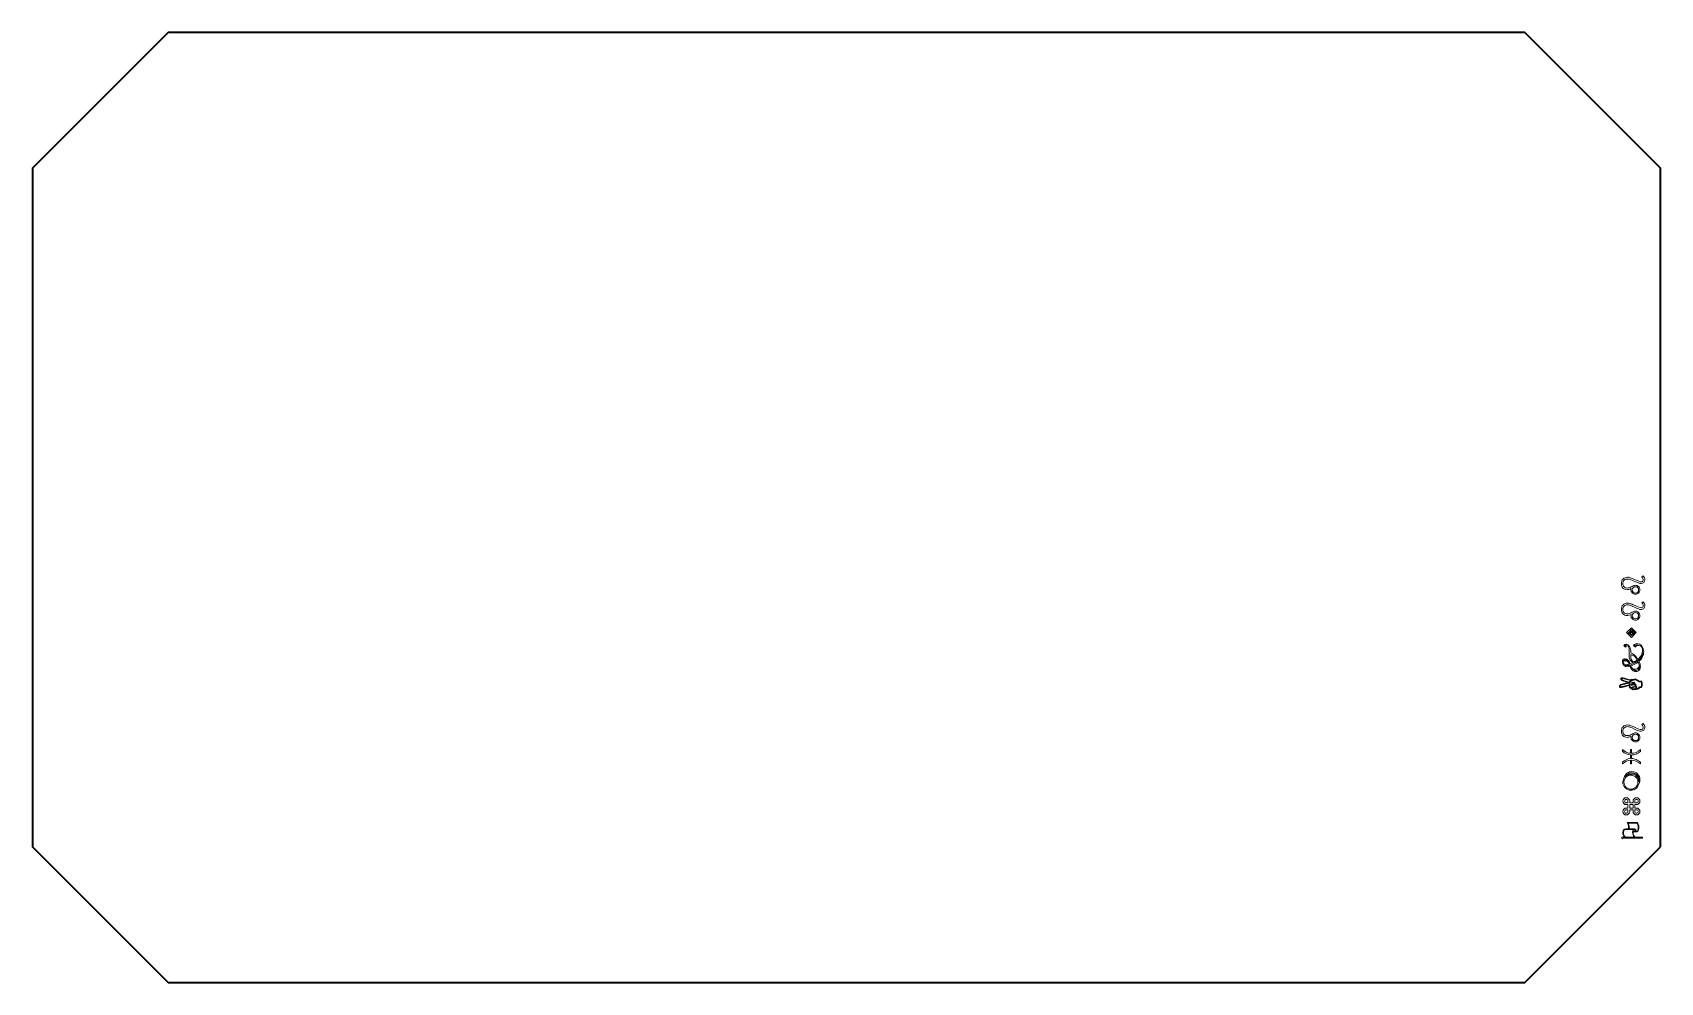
# Model space of a CAD drawing. Extents: x 6 to 143, y -103 to -23.
import ezdxf

# ---------------------------------------------------------------- set-up
doc = ezdxf.new("R2010")
doc.units = 0
doc.header["$MEASUREMENT"] = 0
doc.layers.add('Cipher2', color=7, linetype='Continuous', lineweight=0)
doc.layers.add('EdgeTop', color=7, linetype='Continuous', lineweight=0)

msp = doc.modelspace()

# ---------------------------------------------------------------- linework, layer by layer
at = {"layer": 'Cipher2', "color": 250, "lineweight": 18, "true_color": 0x231f20}
for points in [[(140.14, -73.44), (140.41, -73.13), (140.7, -73.4), (140.42, -73.65), (140.19, -73.44), (140.41, -73.26), (140.58, -73.39), (140.45, -73.54), (140.32, -73.45), (140.42, -73.37), (140.5, -73.42)], [(139.82, -74.53), (139.95, -74.43), (140.03, -74.43)], [(139.89, -76.17), (140.24, -76.17), (140.7, -75.95), (141.08, -75.67), (141.24, -75.48), (141.37, -75.21), (141.39, -75.06)], [(140.68, -74.53), (140.74, -74.46), (140.81, -74.41), (140.96, -74.41)], [(139.75, -75.74), (139.86, -75.68), (139.98, -75.68), (140.07, -75.76)], [(140.52, -76.48), (140.7, -76.58), (140.82, -76.58), (140.94, -76.53), (141.06, -76.42), (141.11, -76.22)], [(139.9, -85.52), (140.1, -85.32), (140.25, -85.24), (140.41, -85.21), (140.5, -85.21), (140.61, -85.23), (140.7, -85.25), (140.83, -85.34), (140.93, -85.44), (141, -85.57), (141.03, -85.71), (141.06, -85.94), (141.02, -85.94), (141, -85.73), (140.92, -85.58), (140.8, -85.44), (140.62, -85.33), (140.44, -85.31), (140.33, -85.31), (140.09, -85.4)]]:
    msp.add_lwpolyline(points, dxfattribs=at)
for points, knots in [([(141.39, -68.62), (141.49, -68.73), (141.54, -68.84), (141.54, -68.95), (141.54, -69.04), (141.51, -69.11), (141.45, -69.17), (141.39, -69.23), (141.32, -69.26), (141.23, -69.26), (141.12, -69.26), (140.93, -69.2), (140.67, -69.08), (140.67, -69.08), (140.47, -68.99), (140.47, -68.99), (140.31, -68.91), (140.19, -68.88), (140.09, -68.88), (139.97, -68.88), (139.87, -68.91), (139.8, -68.98), (139.72, -69.06), (139.69, -69.15), (139.69, -69.27), (139.69, -69.38), (139.72, -69.47), (139.79, -69.53), (139.85, -69.6), (139.94, -69.64), (140.05, -69.64), (140.15, -69.64), (140.26, -69.6), (140.39, -69.54), (140.39, -69.54), (140.47, -69.5), (140.47, -69.5), (140.6, -69.44), (140.7, -69.41), (140.76, -69.41), (140.86, -69.41), (140.95, -69.45), (141.02, -69.52), (141.1, -69.6), (141.13, -69.68), (141.13, -69.79), (141.13, -69.89), (141.1, -69.98), (141.02, -70.06), (140.95, -70.13), (140.86, -70.17), (140.75, -70.17), (140.65, -70.17), (140.56, -70.13), (140.49, -70.06), (140.41, -69.98), (140.37, -69.9), (140.37, -69.8), (140.37, -69.76), (140.38, -69.72), (140.4, -69.68), (140.26, -69.75), (140.14, -69.78), (140.04, -69.78), (139.9, -69.78), (139.79, -69.73), (139.7, -69.64), (139.61, -69.54), (139.57, -69.42), (139.57, -69.27), (139.57, -69.11), (139.61, -68.98), (139.71, -68.88), (139.8, -68.78), (139.93, -68.73), (140.09, -68.73), (140.16, -68.73), (140.23, -68.74), (140.29, -68.76), (140.35, -68.77), (140.44, -68.81), (140.57, -68.87), (140.57, -68.87), (140.72, -68.94), (140.72, -68.94), (140.97, -69.06), (141.14, -69.12), (141.22, -69.12), (141.27, -69.12), (141.32, -69.1), (141.36, -69.07), (141.39, -69.04), (141.41, -68.99), (141.41, -68.94), (141.41, -68.87), (141.37, -68.79), (141.29, -68.71), (141.29, -68.71), (141.39, -68.62), (141.39, -68.62)], [0, 0, 0, 0, 1, 1, 1, 2, 2, 2, 3, 3, 3, 4, 4, 4, 5, 5, 5, 6, 6, 6, 7, 7, 7, 8, 8, 8, 9, 9, 9, 10, 10, 10, 11, 11, 11, 12, 12, 12, 13, 13, 13, 14, 14, 14, 15, 15, 15, 16, 16, 16, 17, 17, 17, 18, 18, 18, 19, 19, 19, 20, 20, 20, 21, 21, 21, 22, 22, 22, 23, 23, 23, 24, 24, 24, 25, 25, 25, 26, 26, 26, 27, 27, 27, 28, 28, 28, 29, 29, 29, 30, 30, 30, 31, 31, 31, 32, 32, 32, 33, 33, 33, 33]), ([(140.75, -70.06), (140.83, -70.06), (140.89, -70.03), (140.95, -69.98), (141, -69.93), (141.02, -69.87), (141.02, -69.79), (141.02, -69.72), (141, -69.66), (140.95, -69.61), (140.89, -69.55), (140.83, -69.53), (140.75, -69.53), (140.68, -69.53), (140.61, -69.55), (140.56, -69.61), (140.51, -69.66), (140.48, -69.72), (140.48, -69.79), (140.48, -69.87), (140.51, -69.93), (140.56, -69.98), (140.61, -70.03), (140.68, -70.06), (140.75, -70.06)], [0, 0, 0, 0, 1, 1, 1, 2, 2, 2, 3, 3, 3, 4, 4, 4, 5, 5, 5, 6, 6, 6, 7, 7, 7, 8, 8, 8, 8]), ([(141.39, -70.8), (141.49, -70.92), (141.54, -71.02), (141.54, -71.13), (141.54, -71.22), (141.51, -71.29), (141.45, -71.35), (141.39, -71.42), (141.32, -71.45), (141.23, -71.45), (141.12, -71.45), (140.93, -71.38), (140.67, -71.26), (140.67, -71.26), (140.47, -71.17), (140.47, -71.17), (140.31, -71.1), (140.19, -71.06), (140.09, -71.06), (139.97, -71.06), (139.87, -71.1), (139.8, -71.17), (139.72, -71.24), (139.69, -71.33), (139.69, -71.45), (139.69, -71.56), (139.72, -71.65), (139.79, -71.72), (139.85, -71.78), (139.94, -71.82), (140.05, -71.82), (140.15, -71.82), (140.26, -71.79), (140.39, -71.72), (140.39, -71.72), (140.47, -71.68), (140.47, -71.68), (140.6, -71.62), (140.7, -71.59), (140.76, -71.59), (140.86, -71.59), (140.95, -71.63), (141.02, -71.7), (141.1, -71.78), (141.13, -71.87), (141.13, -71.97), (141.13, -72.07), (141.1, -72.16), (141.02, -72.24), (140.95, -72.31), (140.86, -72.35), (140.75, -72.35), (140.65, -72.35), (140.56, -72.31), (140.49, -72.24), (140.41, -72.17), (140.37, -72.08), (140.37, -71.98), (140.37, -71.94), (140.38, -71.9), (140.4, -71.86), (140.26, -71.93), (140.14, -71.96), (140.04, -71.96), (139.9, -71.96), (139.79, -71.91), (139.7, -71.82), (139.61, -71.72), (139.57, -71.6), (139.57, -71.45), (139.57, -71.29), (139.61, -71.16), (139.71, -71.06), (139.8, -70.96), (139.93, -70.92), (140.09, -70.92), (140.16, -70.92), (140.23, -70.92), (140.29, -70.94), (140.35, -70.96), (140.44, -70.99), (140.57, -71.05), (140.57, -71.05), (140.72, -71.12), (140.72, -71.12), (140.97, -71.24), (141.14, -71.3), (141.22, -71.3), (141.27, -71.3), (141.32, -71.29), (141.36, -71.25), (141.39, -71.22), (141.41, -71.18), (141.41, -71.12), (141.41, -71.05), (141.37, -70.98), (141.29, -70.89), (141.29, -70.89), (141.39, -70.8), (141.39, -70.8)], [0, 0, 0, 0, 1, 1, 1, 2, 2, 2, 3, 3, 3, 4, 4, 4, 5, 5, 5, 6, 6, 6, 7, 7, 7, 8, 8, 8, 9, 9, 9, 10, 10, 10, 11, 11, 11, 12, 12, 12, 13, 13, 13, 14, 14, 14, 15, 15, 15, 16, 16, 16, 17, 17, 17, 18, 18, 18, 19, 19, 19, 20, 20, 20, 21, 21, 21, 22, 22, 22, 23, 23, 23, 24, 24, 24, 25, 25, 25, 26, 26, 26, 27, 27, 27, 28, 28, 28, 29, 29, 29, 30, 30, 30, 31, 31, 31, 32, 32, 32, 33, 33, 33, 33]), ([(140.75, -72.24), (140.83, -72.24), (140.89, -72.21), (140.95, -72.16), (141, -72.11), (141.02, -72.05), (141.02, -71.97), (141.02, -71.9), (141, -71.84), (140.95, -71.79), (140.89, -71.74), (140.83, -71.71), (140.75, -71.71), (140.68, -71.71), (140.61, -71.74), (140.56, -71.79), (140.51, -71.84), (140.48, -71.9), (140.48, -71.98), (140.48, -72.05), (140.51, -72.11), (140.56, -72.16), (140.61, -72.21), (140.68, -72.24), (140.75, -72.24)], [0, 0, 0, 0, 1, 1, 1, 2, 2, 2, 3, 3, 3, 4, 4, 4, 5, 5, 5, 6, 6, 6, 7, 7, 7, 8, 8, 8, 8]), ([(140.41, -73.8), (140.41, -73.8), (140, -73.39), (140, -73.39), (140, -73.39), (140.41, -72.99), (140.41, -72.99), (140.41, -72.99), (140.82, -73.39), (140.82, -73.39), (140.82, -73.39), (140.41, -73.8), (140.41, -73.8)], [0, 0, 0, 0, 1, 1, 1, 2, 2, 2, 3, 3, 3, 4, 4, 4, 4]), ([(141.06, -75.81), (141.13, -75.95), (141.17, -76.1), (141.17, -76.26), (141.17, -76.38), (141.13, -76.48), (141.06, -76.56), (140.99, -76.64), (140.9, -76.68), (140.79, -76.68), (140.68, -76.68), (140.59, -76.65), (140.51, -76.57), (140.43, -76.5), (140.35, -76.38), (140.28, -76.22), (140.2, -76.25), (140.13, -76.27), (140.06, -76.27), (139.95, -76.27), (139.86, -76.23), (139.78, -76.14), (139.69, -76.05), (139.65, -75.96), (139.65, -75.85), (139.65, -75.77), (139.67, -75.71), (139.72, -75.67), (139.76, -75.62), (139.82, -75.6), (139.89, -75.6), (140.07, -75.6), (140.2, -75.74), (140.29, -76.02), (140.35, -76), (140.44, -75.97), (140.55, -75.91), (140.42, -75.84), (140.34, -75.76), (140.29, -75.67), (140.24, -75.58), (140.22, -75.45), (140.22, -75.28), (140.22, -75.28), (140.22, -74.97), (140.22, -74.97), (140.22, -74.78), (140.21, -74.65), (140.18, -74.59), (140.16, -74.54), (140.12, -74.51), (140.04, -74.51), (139.98, -74.51), (139.93, -74.54), (139.9, -74.61), (139.9, -74.61), (139.76, -74.47), (139.76, -74.47), (139.82, -74.41), (139.88, -74.38), (139.96, -74.38), (140.07, -74.38), (140.16, -74.44), (140.24, -74.57), (140.32, -74.7), (140.36, -74.85), (140.36, -75.03), (140.36, -75.03), (140.36, -75.1), (140.36, -75.1), (140.6, -75.2), (140.8, -75.38), (140.96, -75.65), (141.08, -75.54), (141.18, -75.41), (141.25, -75.28), (141.32, -75.14), (141.35, -75.01), (141.35, -74.87), (141.35, -74.75), (141.32, -74.66), (141.25, -74.58), (141.18, -74.51), (141.08, -74.47), (140.97, -74.47), (140.87, -74.47), (140.79, -74.52), (140.75, -74.63), (140.75, -74.63), (140.6, -74.47), (140.6, -74.47), (140.65, -74.37), (140.73, -74.32), (140.86, -74.32), (141.02, -74.32), (141.16, -74.39), (141.28, -74.52), (141.39, -74.66), (141.45, -74.82), (141.45, -75.02), (141.45, -75.16), (141.41, -75.3), (141.34, -75.44), (141.28, -75.57), (141.18, -75.7), (141.06, -75.81)], [0, 0, 0, 0, 1, 1, 1, 2, 2, 2, 3, 3, 3, 4, 4, 4, 5, 5, 5, 6, 6, 6, 7, 7, 7, 8, 8, 8, 9, 9, 9, 10, 10, 10, 11, 11, 11, 12, 12, 12, 13, 13, 13, 14, 14, 14, 15, 15, 15, 16, 16, 16, 17, 17, 17, 18, 18, 18, 19, 19, 19, 20, 20, 20, 21, 21, 21, 22, 22, 22, 23, 23, 23, 24, 24, 24, 25, 25, 25, 26, 26, 26, 27, 27, 27, 28, 28, 28, 29, 29, 29, 30, 30, 30, 31, 31, 31, 32, 32, 32, 33, 33, 33, 34, 34, 34, 35, 35, 35, 35]), ([(140.36, -75.25), (140.36, -75.25), (140.36, -75.36), (140.36, -75.36), (140.36, -75.61), (140.45, -75.78), (140.61, -75.88), (140.72, -75.82), (140.82, -75.76), (140.91, -75.69), (140.8, -75.47), (140.61, -75.33), (140.36, -75.25)], [0, 0, 0, 0, 1, 1, 1, 2, 2, 2, 3, 3, 3, 4, 4, 4, 4]), ([(140.24, -76.04), (140.16, -75.85), (140.04, -75.76), (139.89, -75.76), (139.83, -75.76), (139.79, -75.77), (139.76, -75.79), (139.73, -75.82), (139.72, -75.85), (139.72, -75.9), (139.72, -75.96), (139.74, -76), (139.79, -76.04), (139.83, -76.08), (139.89, -76.1), (139.96, -76.1), (140.03, -76.1), (140.12, -76.08), (140.24, -76.04)], [0, 0, 0, 0, 1, 1, 1, 2, 2, 2, 3, 3, 3, 4, 4, 4, 5, 5, 5, 6, 6, 6, 6]), ([(140.99, -75.86), (140.83, -75.99), (140.61, -76.11), (140.34, -76.2), (140.42, -76.39), (140.55, -76.48), (140.72, -76.48), (140.82, -76.48), (140.9, -76.45), (140.96, -76.38), (141.03, -76.32), (141.06, -76.24), (141.06, -76.14), (141.06, -76.06), (141.04, -75.97), (140.99, -75.86)], [0, 0, 0, 0, 1, 1, 1, 2, 2, 2, 3, 3, 3, 4, 4, 4, 5, 5, 5, 5]), ([(141.39, -81.06), (141.49, -81.17), (141.54, -81.28), (141.54, -81.38), (141.54, -81.47), (141.51, -81.55), (141.45, -81.61), (141.39, -81.67), (141.32, -81.7), (141.23, -81.7), (141.12, -81.7), (140.93, -81.64), (140.67, -81.52), (140.67, -81.52), (140.47, -81.42), (140.47, -81.42), (140.31, -81.35), (140.19, -81.31), (140.09, -81.31), (139.97, -81.31), (139.87, -81.35), (139.8, -81.42), (139.72, -81.49), (139.69, -81.59), (139.69, -81.7), (139.69, -81.81), (139.72, -81.9), (139.79, -81.97), (139.85, -82.04), (139.94, -82.07), (140.05, -82.07), (140.15, -82.07), (140.26, -82.04), (140.39, -81.98), (140.39, -81.98), (140.47, -81.94), (140.47, -81.94), (140.6, -81.88), (140.7, -81.84), (140.76, -81.84), (140.86, -81.84), (140.95, -81.88), (141.02, -81.96), (141.1, -82.03), (141.13, -82.12), (141.13, -82.22), (141.13, -82.33), (141.1, -82.42), (141.02, -82.49), (140.95, -82.57), (140.86, -82.6), (140.75, -82.6), (140.65, -82.6), (140.56, -82.57), (140.49, -82.49), (140.41, -82.42), (140.37, -82.33), (140.37, -82.23), (140.37, -82.2), (140.38, -82.16), (140.4, -82.11), (140.26, -82.18), (140.14, -82.22), (140.04, -82.22), (139.9, -82.22), (139.79, -82.17), (139.7, -82.07), (139.61, -81.97), (139.57, -81.85), (139.57, -81.7), (139.57, -81.54), (139.61, -81.41), (139.71, -81.32), (139.8, -81.22), (139.93, -81.17), (140.09, -81.17), (140.16, -81.17), (140.23, -81.18), (140.29, -81.19), (140.35, -81.21), (140.44, -81.25), (140.57, -81.31), (140.57, -81.31), (140.72, -81.38), (140.72, -81.38), (140.97, -81.5), (141.14, -81.56), (141.22, -81.56), (141.27, -81.56), (141.32, -81.54), (141.36, -81.51), (141.39, -81.47), (141.41, -81.43), (141.41, -81.38), (141.41, -81.31), (141.37, -81.23), (141.29, -81.14), (141.29, -81.14), (141.39, -81.06), (141.39, -81.06)], [0, 0, 0, 0, 1, 1, 1, 2, 2, 2, 3, 3, 3, 4, 4, 4, 5, 5, 5, 6, 6, 6, 7, 7, 7, 8, 8, 8, 9, 9, 9, 10, 10, 10, 11, 11, 11, 12, 12, 12, 13, 13, 13, 14, 14, 14, 15, 15, 15, 16, 16, 16, 17, 17, 17, 18, 18, 18, 19, 19, 19, 20, 20, 20, 21, 21, 21, 22, 22, 22, 23, 23, 23, 24, 24, 24, 25, 25, 25, 26, 26, 26, 27, 27, 27, 28, 28, 28, 29, 29, 29, 30, 30, 30, 31, 31, 31, 32, 32, 32, 33, 33, 33, 33]), ([(140.75, -82.49), (140.83, -82.49), (140.89, -82.47), (140.95, -82.42), (141, -82.37), (141.02, -82.3), (141.02, -82.23), (141.02, -82.16), (141, -82.09), (140.95, -82.04), (140.89, -81.99), (140.83, -81.96), (140.75, -81.96), (140.68, -81.96), (140.61, -81.99), (140.56, -82.04), (140.51, -82.09), (140.48, -82.16), (140.48, -82.23), (140.48, -82.3), (140.51, -82.37), (140.56, -82.42), (140.61, -82.47), (140.68, -82.49), (140.75, -82.49)], [0, 0, 0, 0, 1, 1, 1, 2, 2, 2, 3, 3, 3, 4, 4, 4, 5, 5, 5, 6, 6, 6, 7, 7, 7, 8, 8, 8, 8]), ([(140.43, -84), (140.55, -84), (140.68, -84.03), (140.81, -84.08), (140.94, -84.14), (141.06, -84.21), (141.17, -84.31), (141.17, -84.31), (141.17, -84.46), (141.17, -84.46), (140.95, -84.25), (140.7, -84.14), (140.43, -84.14), (140.43, -84.14), (140.43, -84.45), (140.43, -84.45), (140.43, -84.45), (140.33, -84.45), (140.33, -84.45), (140.33, -84.45), (140.33, -84.14), (140.33, -84.14), (140.09, -84.16), (139.87, -84.26), (139.65, -84.46), (139.65, -84.46), (139.65, -84.31), (139.65, -84.31), (139.85, -84.13), (140.07, -84.03), (140.33, -84), (140.33, -84), (140.33, -83.7), (140.33, -83.7), (140.07, -83.68), (139.85, -83.57), (139.65, -83.39), (139.65, -83.39), (139.65, -83.24), (139.65, -83.24), (139.87, -83.44), (140.09, -83.55), (140.33, -83.56), (140.33, -83.56), (140.33, -83.25), (140.33, -83.25), (140.33, -83.25), (140.43, -83.25), (140.43, -83.25), (140.43, -83.25), (140.43, -83.56), (140.43, -83.56), (140.7, -83.56), (140.95, -83.45), (141.17, -83.24), (141.17, -83.24), (141.17, -83.4), (141.17, -83.4), (141.06, -83.49), (140.94, -83.56), (140.81, -83.62), (140.68, -83.67), (140.55, -83.7), (140.43, -83.7), (140.43, -83.7), (140.43, -84), (140.43, -84)], [0, 0, 0, 0, 1, 1, 1, 2, 2, 2, 3, 3, 3, 4, 4, 4, 5, 5, 5, 6, 6, 6, 7, 7, 7, 8, 8, 8, 9, 9, 9, 10, 10, 10, 11, 11, 11, 12, 12, 12, 13, 13, 13, 14, 14, 14, 15, 15, 15, 16, 16, 16, 17, 17, 17, 18, 18, 18, 19, 19, 19, 20, 20, 20, 21, 21, 21, 22, 22, 22, 22]), ([(139.74, -85.73), (139.74, -85.73), (139.83, -85.52), (139.83, -85.52), (139.88, -85.39), (139.96, -85.29), (140.08, -85.21), (140.19, -85.14), (140.32, -85.1), (140.45, -85.1), (140.64, -85.1), (140.8, -85.17), (140.93, -85.3), (141.07, -85.43), (141.13, -85.59), (141.13, -85.78), (141.13, -85.87), (141.12, -85.95), (141.08, -86.04), (141.08, -86.04), (140.99, -86.25), (140.99, -86.25), (140.94, -86.37), (140.86, -86.48), (140.75, -86.55), (140.63, -86.63), (140.51, -86.67), (140.37, -86.67), (140.18, -86.67), (140.02, -86.6), (139.89, -86.47), (139.75, -86.34), (139.69, -86.18), (139.69, -85.99), (139.69, -85.91), (139.71, -85.82), (139.74, -85.73)], [0, 0, 0, 0, 1, 1, 1, 2, 2, 2, 3, 3, 3, 4, 4, 4, 5, 5, 5, 6, 6, 6, 7, 7, 7, 8, 8, 8, 9, 9, 9, 10, 10, 10, 11, 11, 11, 12, 12, 12, 12]), ([(140.38, -86.58), (140.53, -86.58), (140.67, -86.52), (140.78, -86.4), (140.9, -86.29), (140.96, -86.15), (140.96, -85.99), (140.96, -85.83), (140.9, -85.69), (140.78, -85.57), (140.67, -85.46), (140.53, -85.4), (140.37, -85.4), (140.2, -85.4), (140.07, -85.46), (139.95, -85.57), (139.84, -85.69), (139.78, -85.83), (139.78, -85.99), (139.78, -86.15), (139.84, -86.29), (139.95, -86.41), (140.07, -86.52), (140.21, -86.58), (140.38, -86.58)], [0, 0, 0, 0, 1, 1, 1, 2, 2, 2, 3, 3, 3, 4, 4, 4, 5, 5, 5, 6, 6, 6, 7, 7, 7, 8, 8, 8, 8]), ([(140.55, -87.74), (140.55, -87.74), (140.55, -87.59), (140.55, -87.59), (140.55, -87.51), (140.58, -87.45), (140.64, -87.39), (140.7, -87.33), (140.76, -87.3), (140.84, -87.3), (140.92, -87.3), (140.99, -87.33), (141.05, -87.39), (141.1, -87.45), (141.13, -87.51), (141.13, -87.59), (141.13, -87.67), (141.1, -87.74), (141.05, -87.8), (140.99, -87.85), (140.92, -87.88), (140.84, -87.88), (140.84, -87.88), (140.7, -87.88), (140.7, -87.88), (140.7, -87.88), (140.7, -88.17), (140.7, -88.17), (140.7, -88.17), (140.84, -88.17), (140.84, -88.17), (140.92, -88.17), (140.99, -88.2), (141.05, -88.26), (141.1, -88.31), (141.13, -88.38), (141.13, -88.46), (141.13, -88.54), (141.11, -88.61), (141.05, -88.66), (140.99, -88.72), (140.92, -88.75), (140.84, -88.75), (140.76, -88.75), (140.7, -88.72), (140.64, -88.66), (140.58, -88.61), (140.55, -88.54), (140.55, -88.46), (140.55, -88.46), (140.55, -88.32), (140.55, -88.32), (140.55, -88.32), (140.27, -88.32), (140.27, -88.32), (140.27, -88.32), (140.27, -88.46), (140.27, -88.46), (140.27, -88.54), (140.24, -88.61), (140.18, -88.66), (140.13, -88.72), (140.06, -88.75), (139.98, -88.75), (139.9, -88.75), (139.83, -88.72), (139.77, -88.66), (139.72, -88.61), (139.69, -88.54), (139.69, -88.46), (139.69, -88.38), (139.72, -88.31), (139.77, -88.26), (139.83, -88.2), (139.9, -88.17), (139.98, -88.17), (139.98, -88.17), (140.12, -88.17), (140.12, -88.17), (140.12, -88.17), (140.12, -87.88), (140.12, -87.88), (140.12, -87.88), (139.98, -87.88), (139.98, -87.88), (139.9, -87.88), (139.83, -87.85), (139.77, -87.8), (139.72, -87.74), (139.69, -87.67), (139.69, -87.59), (139.69, -87.51), (139.72, -87.45), (139.77, -87.39), (139.83, -87.33), (139.9, -87.3), (139.98, -87.3), (140.06, -87.3), (140.12, -87.33), (140.18, -87.39), (140.24, -87.45), (140.27, -87.51), (140.27, -87.59), (140.27, -87.59), (140.27, -87.74), (140.27, -87.74), (140.27, -87.74), (140.55, -87.74), (140.55, -87.74)], [0, 0, 0, 0, 1, 1, 1, 2, 2, 2, 3, 3, 3, 4, 4, 4, 5, 5, 5, 6, 6, 6, 7, 7, 7, 8, 8, 8, 9, 9, 9, 10, 10, 10, 11, 11, 11, 12, 12, 12, 13, 13, 13, 14, 14, 14, 15, 15, 15, 16, 16, 16, 17, 17, 17, 18, 18, 18, 19, 19, 19, 20, 20, 20, 21, 21, 21, 22, 22, 22, 23, 23, 23, 24, 24, 24, 25, 25, 25, 26, 26, 26, 27, 27, 27, 28, 28, 28, 29, 29, 29, 30, 30, 30, 31, 31, 31, 32, 32, 32, 33, 33, 33, 34, 34, 34, 35, 35, 35, 36, 36, 36, 36]), ([(140.12, -87.74), (140.12, -87.74), (140.12, -87.59), (140.12, -87.59), (140.12, -87.55), (140.11, -87.52), (140.08, -87.49), (140.05, -87.46), (140.02, -87.45), (139.98, -87.45), (139.94, -87.45), (139.9, -87.46), (139.88, -87.49), (139.85, -87.52), (139.83, -87.55), (139.83, -87.59), (139.83, -87.63), (139.85, -87.67), (139.88, -87.7), (139.9, -87.72), (139.94, -87.74), (139.98, -87.74), (139.98, -87.74), (140.12, -87.74), (140.12, -87.74)], [0, 0, 0, 0, 1, 1, 1, 2, 2, 2, 3, 3, 3, 4, 4, 4, 5, 5, 5, 6, 6, 6, 7, 7, 7, 8, 8, 8, 8]), ([(140.7, -87.74), (140.7, -87.74), (140.84, -87.74), (140.84, -87.74), (140.88, -87.74), (140.92, -87.72), (140.95, -87.7), (140.97, -87.67), (140.99, -87.63), (140.99, -87.59), (140.99, -87.55), (140.97, -87.52), (140.95, -87.49), (140.92, -87.46), (140.88, -87.45), (140.84, -87.45), (140.8, -87.45), (140.77, -87.46), (140.74, -87.49), (140.71, -87.52), (140.7, -87.55), (140.7, -87.59), (140.7, -87.59), (140.7, -87.74), (140.7, -87.74)], [0, 0, 0, 0, 1, 1, 1, 2, 2, 2, 3, 3, 3, 4, 4, 4, 5, 5, 5, 6, 6, 6, 7, 7, 7, 8, 8, 8, 8]), ([(140.12, -88.32), (140.12, -88.32), (139.98, -88.32), (139.98, -88.32), (139.94, -88.32), (139.9, -88.33), (139.88, -88.36), (139.85, -88.39), (139.83, -88.42), (139.83, -88.46), (139.83, -88.5), (139.85, -88.53), (139.88, -88.56), (139.9, -88.59), (139.94, -88.61), (139.98, -88.61), (140.02, -88.61), (140.05, -88.59), (140.08, -88.56), (140.11, -88.53), (140.12, -88.5), (140.12, -88.46), (140.12, -88.46), (140.12, -88.32), (140.12, -88.32)], [0, 0, 0, 0, 1, 1, 1, 2, 2, 2, 3, 3, 3, 4, 4, 4, 5, 5, 5, 6, 6, 6, 7, 7, 7, 8, 8, 8, 8]), ([(140.55, -87.88), (140.55, -87.88), (140.27, -87.88), (140.27, -87.88), (140.27, -87.88), (140.27, -88.17), (140.27, -88.17), (140.27, -88.17), (140.55, -88.17), (140.55, -88.17), (140.55, -88.17), (140.55, -87.88), (140.55, -87.88)], [0, 0, 0, 0, 1, 1, 1, 2, 2, 2, 3, 3, 3, 4, 4, 4, 4]), ([(140.7, -88.32), (140.7, -88.32), (140.7, -88.46), (140.7, -88.46), (140.7, -88.5), (140.71, -88.53), (140.74, -88.56), (140.77, -88.59), (140.8, -88.61), (140.84, -88.61), (140.88, -88.61), (140.92, -88.59), (140.95, -88.56), (140.97, -88.53), (140.99, -88.5), (140.99, -88.46), (140.99, -88.42), (140.97, -88.39), (140.95, -88.36), (140.92, -88.33), (140.88, -88.32), (140.84, -88.32), (140.84, -88.32), (140.7, -88.32), (140.7, -88.32)], [0, 0, 0, 0, 1, 1, 1, 2, 2, 2, 3, 3, 3, 4, 4, 4, 5, 5, 5, 6, 6, 6, 7, 7, 7, 8, 8, 8, 8]), ([(141.34, -90.72), (141.34, -90.72), (139.71, -90.72), (139.71, -90.72), (139.69, -90.74), (139.68, -90.75), (139.66, -90.75), (139.61, -90.75), (139.59, -90.72), (139.59, -90.68), (139.59, -90.63), (139.61, -90.6), (139.66, -90.6), (139.68, -90.6), (139.69, -90.61), (139.71, -90.63), (139.71, -90.63), (139.85, -90.63), (139.85, -90.63), (139.74, -90.5), (139.69, -90.37), (139.69, -90.23), (139.69, -90.03), (139.77, -89.93), (139.95, -89.93), (139.95, -89.93), (140.16, -89.93), (140.16, -89.93), (140.19, -89.72), (140.15, -89.54), (140.04, -89.39), (140.04, -89.39), (140.9, -89.39), (140.9, -89.39), (140.99, -89.5), (141.04, -89.63), (141.04, -89.78), (141.04, -89.88), (141.02, -89.97), (140.99, -90.05), (140.96, -90.12), (140.93, -90.16), (140.89, -90.16), (140.89, -90.16), (140.56, -90.16), (140.56, -90.16), (140.56, -90.19), (140.56, -90.21), (140.56, -90.23), (140.56, -90.38), (140.61, -90.51), (140.72, -90.63), (140.72, -90.63), (141.34, -90.63), (141.34, -90.63), (141.34, -90.63), (141.34, -90.72), (141.34, -90.72)], [0, 0, 0, 0, 1, 1, 1, 2, 2, 2, 3, 3, 3, 4, 4, 4, 5, 5, 5, 6, 6, 6, 7, 7, 7, 8, 8, 8, 9, 9, 9, 10, 10, 10, 11, 11, 11, 12, 12, 12, 13, 13, 13, 14, 14, 14, 15, 15, 15, 16, 16, 16, 17, 17, 17, 18, 18, 18, 19, 19, 19, 19]), ([(140.66, -90.63), (140.56, -90.51), (140.51, -90.37), (140.51, -90.22), (140.51, -90.14), (140.52, -90.05), (140.56, -89.98), (140.56, -89.98), (139.95, -89.98), (139.95, -89.98), (139.81, -89.98), (139.74, -90.06), (139.74, -90.23), (139.74, -90.36), (139.79, -90.5), (139.91, -90.63), (139.91, -90.63), (140.66, -90.63), (140.66, -90.63)], [0, 0, 0, 0, 1, 1, 1, 2, 2, 2, 3, 3, 3, 4, 4, 4, 5, 5, 5, 6, 6, 6, 6]), ([(140.13, -89.43), (140.19, -89.55), (140.22, -89.67), (140.22, -89.78), (140.22, -89.84), (140.22, -89.89), (140.21, -89.93), (140.21, -89.93), (140.66, -89.93), (140.66, -89.93), (140.71, -89.93), (140.75, -89.96), (140.78, -90.01), (140.78, -90.01), (140.79, -90.04), (140.79, -90.04), (140.81, -90.09), (140.84, -90.12), (140.86, -90.12), (140.9, -90.12), (140.93, -90.09), (140.95, -90.02), (140.98, -89.94), (140.99, -89.86), (140.99, -89.77), (140.99, -89.65), (140.95, -89.54), (140.88, -89.43), (140.88, -89.43), (140.13, -89.43), (140.13, -89.43)], [0, 0, 0, 0, 1, 1, 1, 2, 2, 2, 3, 3, 3, 4, 4, 4, 5, 5, 5, 6, 6, 6, 7, 7, 7, 8, 8, 8, 9, 9, 9, 10, 10, 10, 10]), ([(140.77, -90.11), (140.72, -90.01), (140.68, -89.96), (140.65, -89.96), (140.61, -89.96), (140.58, -90.01), (140.57, -90.11), (140.57, -90.11), (140.77, -90.11), (140.77, -90.11)], [0, 0, 0, 0, 1, 1, 1, 2, 2, 2, 3, 3, 3, 3])]:
    msp.add_open_spline(points, degree=3, knots=knots, dxfattribs=at)
at = {"layer": 'Cipher2', "color": 250, "lineweight": 9, "true_color": 0x231f20}
for points, knots in [([(141.09, -77.48), (141.09, -77.48), (141.26, -77.48), (141.26, -77.48), (141.3, -77.58), (141.32, -77.67), (141.32, -77.75), (141.32, -77.85), (141.3, -77.94), (141.26, -78.03), (141.26, -78.03), (141.13, -78.03), (141.13, -78.03), (141.1, -78.05), (141.06, -78.09), (141.02, -78.12), (140.91, -78.17), (140.79, -78.19), (140.67, -78.19), (140.67, -78.19), (140.61, -78.19), (140.61, -78.19), (140.58, -78.2), (140.55, -78.2), (140.53, -78.2), (140.5, -78.2), (140.47, -78.2), (140.45, -78.18), (140.44, -78.17), (140.43, -78.14), (140.43, -78.11), (140.43, -78.1), (140.43, -78.09), (140.44, -78.06), (140.4, -78.07), (140.38, -78.07), (140.36, -78.07), (140.32, -78.07), (140.29, -78.06), (140.27, -78.04), (140.24, -78.02), (140.23, -77.99), (140.23, -77.95), (140.23, -77.92), (140.26, -77.88), (140.3, -77.85), (140.28, -77.85), (140.26, -77.85), (140.25, -77.85), (140.24, -77.85), (140.23, -77.85), (140.21, -77.85), (140.21, -77.85), (139.72, -77.98), (139.72, -77.98), (139.62, -78.01), (139.56, -78.02), (139.53, -78.02), (139.49, -78.02), (139.46, -78.01), (139.44, -77.99), (139.42, -77.97), (139.41, -77.94), (139.41, -77.89), (139.41, -77.83), (139.48, -77.78), (139.61, -77.74), (139.61, -77.74), (140.15, -77.61), (140.15, -77.61), (140.15, -77.61), (139.74, -77.48), (139.74, -77.48), (139.59, -77.43), (139.51, -77.37), (139.51, -77.31), (139.51, -77.28), (139.52, -77.25), (139.54, -77.23), (139.56, -77.21), (139.59, -77.2), (139.62, -77.2), (139.65, -77.2), (139.72, -77.21), (139.82, -77.24), (139.82, -77.24), (140.26, -77.36), (140.26, -77.36), (140.32, -77.35), (140.4, -77.35), (140.5, -77.35), (140.5, -77.35), (140.55, -77.34), (140.55, -77.34), (140.61, -77.32), (140.67, -77.31), (140.73, -77.3), (140.84, -77.34), (140.96, -77.4), (141.09, -77.48)], [0, 0, 0, 0, 1, 1, 1, 2, 2, 2, 3, 3, 3, 4, 4, 4, 5, 5, 5, 6, 6, 6, 7, 7, 7, 8, 8, 8, 9, 9, 9, 10, 10, 10, 11, 11, 11, 12, 12, 12, 13, 13, 13, 14, 14, 14, 15, 15, 15, 16, 16, 16, 17, 17, 17, 18, 18, 18, 19, 19, 19, 20, 20, 20, 21, 21, 21, 22, 22, 22, 23, 23, 23, 24, 24, 24, 25, 25, 25, 26, 26, 26, 27, 27, 27, 28, 28, 28, 29, 29, 29, 30, 30, 30, 31, 31, 31, 32, 32, 32, 33, 33, 33, 33]), ([(140.18, -77.66), (140.18, -77.66), (139.62, -77.8), (139.62, -77.8), (139.51, -77.82), (139.46, -77.86), (139.46, -77.9), (139.46, -77.92), (139.47, -77.94), (139.48, -77.95), (139.49, -77.96), (139.51, -77.96), (139.53, -77.96), (139.55, -77.96), (139.56, -77.96), (139.59, -77.96), (139.6, -77.95), (139.61, -77.95), (139.63, -77.95), (139.65, -77.94), (139.67, -77.94), (139.68, -77.93), (139.68, -77.93), (140.22, -77.79), (140.22, -77.79), (140.22, -77.79), (140.26, -77.53), (140.26, -77.53), (140.32, -77.48), (140.37, -77.44), (140.43, -77.41), (140.43, -77.41), (140.25, -77.41), (140.25, -77.41), (140.25, -77.41), (139.8, -77.29), (139.8, -77.29), (139.71, -77.27), (139.65, -77.26), (139.62, -77.26), (139.6, -77.26), (139.59, -77.26), (139.58, -77.27), (139.57, -77.28), (139.57, -77.29), (139.57, -77.31), (139.57, -77.33), (139.58, -77.35), (139.6, -77.36), (139.62, -77.37), (139.67, -77.39), (139.75, -77.42), (139.75, -77.42), (140.19, -77.57), (140.19, -77.57), (140.19, -77.57), (140.18, -77.66), (140.18, -77.66)], [0, 0, 0, 0, 1, 1, 1, 2, 2, 2, 3, 3, 3, 4, 4, 4, 5, 5, 5, 6, 6, 6, 7, 7, 7, 8, 8, 8, 9, 9, 9, 10, 10, 10, 11, 11, 11, 12, 12, 12, 13, 13, 13, 14, 14, 14, 15, 15, 15, 16, 16, 16, 17, 17, 17, 18, 18, 18, 19, 19, 19, 19]), ([(141.06, -77.53), (140.98, -77.48), (140.88, -77.42), (140.76, -77.38), (140.75, -77.37), (140.74, -77.37), (140.72, -77.36), (140.7, -77.36), (140.68, -77.37), (140.67, -77.37), (140.54, -77.4), (140.42, -77.47), (140.31, -77.55), (140.31, -77.55), (140.28, -77.79), (140.28, -77.79), (140.39, -77.79), (140.45, -77.72), (140.45, -77.58), (140.48, -77.59), (140.5, -77.59), (140.52, -77.59), (140.57, -77.59), (140.62, -77.58), (140.68, -77.57), (140.68, -77.57), (140.68, -77.63), (140.68, -77.63), (140.64, -77.64), (140.59, -77.64), (140.54, -77.64), (140.54, -77.64), (140.51, -77.64), (140.51, -77.64), (140.5, -77.7), (140.48, -77.74), (140.45, -77.78), (140.45, -77.78), (140.57, -77.74), (140.57, -77.74), (140.61, -77.72), (140.64, -77.71), (140.66, -77.71), (140.7, -77.71), (140.73, -77.72), (140.76, -77.74), (140.78, -77.76), (140.79, -77.79), (140.79, -77.83), (140.79, -77.85), (140.78, -77.88), (140.76, -77.9), (140.8, -77.91), (140.83, -77.92), (140.84, -77.94), (140.86, -77.95), (140.87, -77.98), (140.87, -78), (140.87, -78.04), (140.85, -78.07), (140.8, -78.1), (140.8, -78.1), (140.76, -78.12), (140.76, -78.12), (140.84, -78.11), (140.9, -78.1), (140.96, -78.08), (140.97, -78.08), (140.98, -78.08), (140.99, -78.07), (140.99, -78.07), (141.11, -77.97), (141.11, -77.97), (141.11, -77.97), (141.22, -77.97), (141.22, -77.97), (141.24, -77.89), (141.26, -77.81), (141.26, -77.74), (141.26, -77.68), (141.24, -77.6), (141.22, -77.53), (141.22, -77.53), (141.06, -77.53), (141.06, -77.53)], [0, 0, 0, 0, 1, 1, 1, 2, 2, 2, 3, 3, 3, 4, 4, 4, 5, 5, 5, 6, 6, 6, 7, 7, 7, 8, 8, 8, 9, 9, 9, 10, 10, 10, 11, 11, 11, 12, 12, 12, 13, 13, 13, 14, 14, 14, 15, 15, 15, 16, 16, 16, 17, 17, 17, 18, 18, 18, 19, 19, 19, 20, 20, 20, 21, 21, 21, 22, 22, 22, 23, 23, 23, 24, 24, 24, 25, 25, 25, 26, 26, 26, 27, 27, 27, 28, 28, 28, 28]), ([(140.51, -77.82), (140.51, -77.82), (140.39, -77.87), (140.39, -77.87), (140.33, -77.9), (140.29, -77.93), (140.29, -77.96), (140.29, -77.98), (140.3, -77.99), (140.31, -78), (140.32, -78.01), (140.34, -78.02), (140.36, -78.02), (140.4, -78.02), (140.43, -78.01), (140.48, -77.99), (140.48, -77.99), (140.59, -77.94), (140.59, -77.94), (140.68, -77.9), (140.73, -77.87), (140.73, -77.83), (140.73, -77.81), (140.72, -77.79), (140.71, -77.78), (140.7, -77.78), (140.69, -77.77), (140.67, -77.77), (140.64, -77.77), (140.59, -77.79), (140.51, -77.82)], [0, 0, 0, 0, 1, 1, 1, 2, 2, 2, 3, 3, 3, 4, 4, 4, 5, 5, 5, 6, 6, 6, 7, 7, 7, 8, 8, 8, 9, 9, 9, 10, 10, 10, 10]), ([(140.63, -77.99), (140.63, -77.99), (140.56, -78.02), (140.56, -78.02), (140.51, -78.04), (140.48, -78.07), (140.48, -78.09), (140.48, -78.11), (140.49, -78.13), (140.49, -78.13), (140.5, -78.14), (140.52, -78.15), (140.53, -78.15), (140.55, -78.15), (140.58, -78.14), (140.62, -78.12), (140.62, -78.12), (140.73, -78.08), (140.73, -78.08), (140.78, -78.05), (140.81, -78.03), (140.81, -78), (140.81, -77.98), (140.8, -77.97), (140.79, -77.96), (140.78, -77.95), (140.77, -77.95), (140.75, -77.95), (140.72, -77.95), (140.68, -77.96), (140.63, -77.99)], [0, 0, 0, 0, 1, 1, 1, 2, 2, 2, 3, 3, 3, 4, 4, 4, 5, 5, 5, 6, 6, 6, 7, 7, 7, 8, 8, 8, 9, 9, 9, 10, 10, 10, 10])]:
    msp.add_open_spline(points, degree=3, knots=knots, dxfattribs=at)
at = {"layer": 'EdgeTop', "color": 250, "lineweight": 35, "true_color": 0x231f20}
msp.add_lwpolyline([(142.86, -91.43), (142.86, -34.29), (131.43, -22.86), (17.14, -22.86), (5.71, -34.29), (5.71, -91.43), (17.14, -102.86), (131.43, -102.86)], close=True, dxfattribs=at)

doc.saveas('drawing.dxf')
